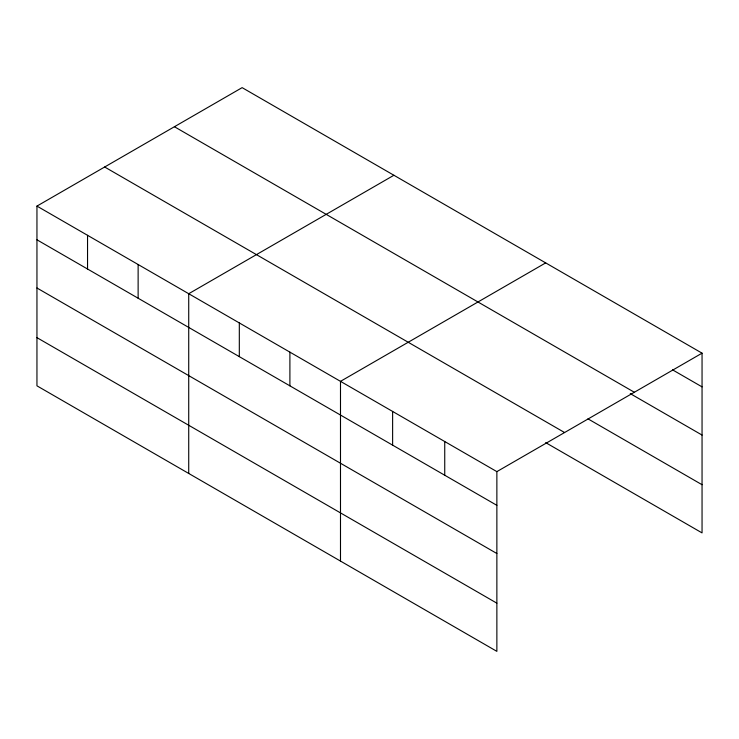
<?xml version="1.0" encoding="UTF-8"?>
<svg xmlns="http://www.w3.org/2000/svg" width="739" height="739" viewBox="0 0 739 739"><rect width="100%" height="100%" fill="white"/><g stroke="black" fill="none" stroke-linecap="round" stroke-linejoin="round"><path stroke-width="1.11" d="M36.95 206.098L496.867 471.63L496.867 651.364L36.95 385.832L36.95 206.098L242.133 87.636L702.05 353.168L702.05 532.902L545.678 442.624M393.905 175.263L188.722 293.725L188.722 473.459M545.678 262.89L340.494 381.352L340.494 561.086M496.867 471.63L702.05 353.168M672.545 369.842L702.05 386.876M174.422 126.729L634.339 392.261M630.256 393.619L702.05 435.068M587.967 418.847L702.05 484.71M104.661 167.005L564.578 432.537M36.95 239.806L496.867 505.337M36.95 287.998L496.867 553.529M36.95 337.649L496.867 603.172M444.739 441.534L444.739 475.242M392.621 411.438L392.621 445.155M289.9 352.143L289.9 385.85M239.316 322.934L239.316 356.641M138.128 264.516L138.128 298.223M87.544 235.307L87.544 269.014"/></g></svg>
